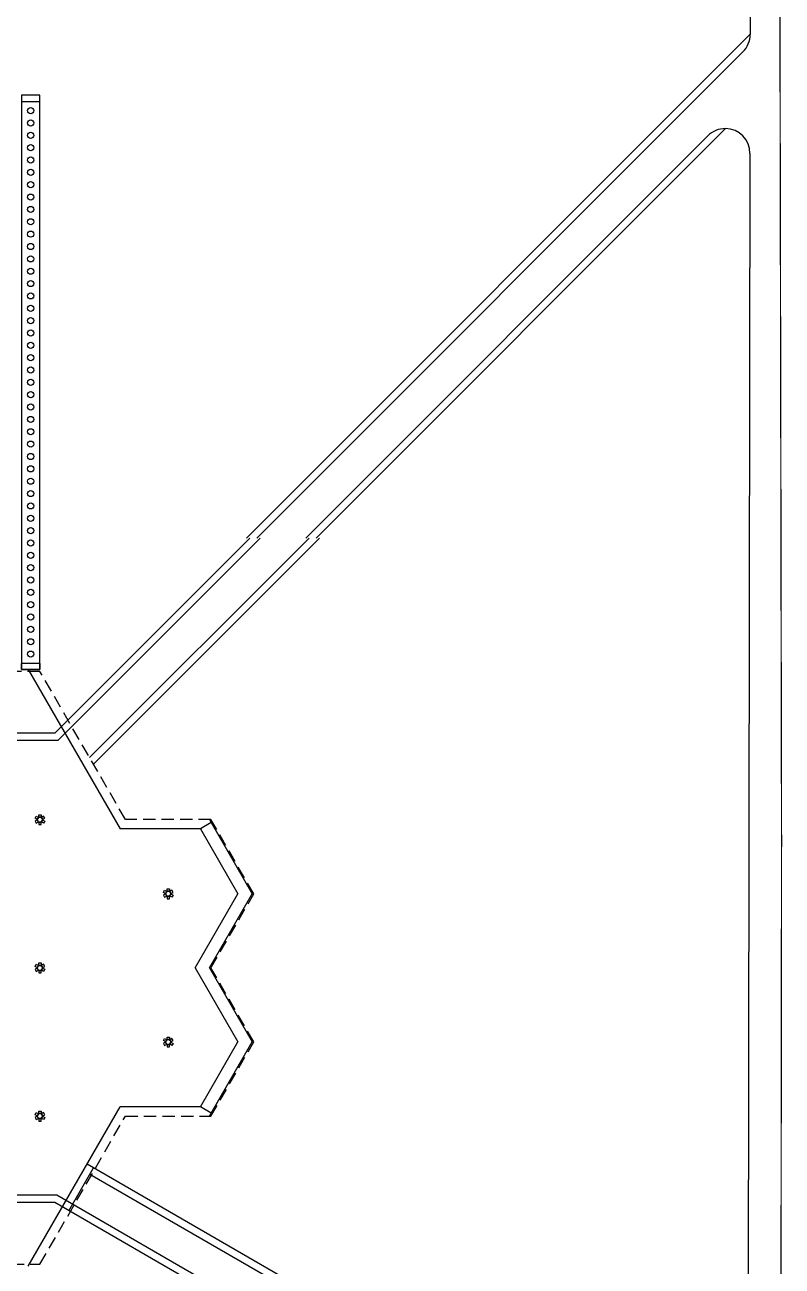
# Model space of a CAD drawing. Header units: millimetres. Extents: x 2801 to 3319, y 1187 to 1422.
# Drawn here: x 3171.6 to 3202.3, y 1283.6 to 1333.8 of the extents above; entities that cross this region are included whole.
import ezdxf

# ---------------------------------------------------------------- set-up
doc = ezdxf.new("R2010")
doc.units = ezdxf.units.MM
doc.linetypes.add('HIDDEN', pattern=[0.375, 0.25, -0.125])
for name, color, linetype in [('ar-banco-v', 1, 'Continuous'), ('AR-CALÇADA', 1, 'Continuous'), ('AR-ESTC', 3, 'Continuous'), ('AR-ESTC-V', 2, 'Continuous'), ('AR-ESTMA-C', 3, 'Continuous'), ('AR-ESTMA-V', 1, 'Continuous'), ('ar-podotactil', 1, 'Continuous'), ('AR-PROJ', 1, 'HIDDEN'), ('fred', 1, 'Continuous'), ('via', 1, 'Continuous')]:
    doc.layers.add(name, color=color, linetype=linetype)

# ---------------------------------------------------------------- blocks, each defined once
blk = doc.blocks.new('A$C16986822')
at = {"layer": 'AR-ESTC'}
for p, q in [((2.564, -20.25), (2.564, -20)), ((3.314, -20), (3.314, -20.25)), ((3.314, -20.25), (2.564, -20.25))]:
    blk.add_line(p, q, dxfattribs=at)
for points in [[(2.564, 2.75), (3.314, 2.75), (3.314, 3), (2.564, 3)], [(2.564, -20.25), (3.314, -20.25), (3.314, -20), (2.564, -20)]]:
    blk.add_lwpolyline(points, close=True, dxfattribs=at)
at = {"layer": 'AR-ESTC-V'}
for p, q in [((2.564, 2.75), (2.564, -20.25)), ((3.314, -20.25), (3.314, 2.75))]:
    blk.add_line(p, q, dxfattribs=at)
for centre in [(2.941, 2.375), (2.941, 1.875), (2.941, 1.375), (2.941, 0.875), (2.941, 0.375), (2.941, -0.125), (2.941, -0.625), (2.941, -1.125), (2.941, -1.625), (2.941, -2.125), (2.941, -2.625), (2.941, -3.125), (2.941, -3.625), (2.941, -4.125), (2.941, -4.625), (2.941, -5.125), (2.941, -5.625), (2.941, -6.125), (2.941, -6.625), (2.941, -7.125), (2.941, -7.625), (2.941, -8.125), (2.941, -8.625), (2.941, -9.125), (2.941, -9.625), (2.941, -10.125), (2.941, -10.625), (2.941, -11.125), (2.941, -11.625), (2.941, -12.125), (2.941, -12.625), (2.941, -13.125), (2.941, -13.625), (2.941, -14.125), (2.941, -14.625), (2.941, -15.125), (2.941, -15.625), (2.941, -16.125), (2.941, -16.625), (2.941, -17.125), (2.941, -17.625), (2.941, -18.125), (2.941, -18.625), (2.941, -19.125), (2.941, -19.625)]:
    blk.add_circle(centre, 0.125, dxfattribs=at)
blk = doc.blocks.new('Base Pilar')
at = {"layer": 'AR-ESTMA-C'}
for points in [[(-0.004, -0.007), (-0.054, -0.093), (-0.14, -0.043), (-0.09, 0.043)], [(0.108, 0), (0.008, 0), (0.008, 0.1), (0.108, 0.1)], [(0.119, -0.007), (0.169, -0.093), (0.256, -0.043), (0.206, 0.043)], [(-0.004, -0.193), (-0.054, -0.107), (-0.14, -0.157), (-0.09, -0.243)], [(0.108, -0.2), (0.008, -0.2), (0.008, -0.3), (0.108, -0.3)], [(0.119, -0.193), (0.169, -0.107), (0.256, -0.157), (0.206, -0.243)]]:
    blk.add_lwpolyline(points, close=True, dxfattribs=at)
for points in [[(0, 0), (0.115, 0), (0.173, -0.1), (0.115, -0.2), (0, -0.2), (-0.058, -0.1), (0, 0)], [(0, -0.2), (0.115, -0.2), (0.173, -0.1), (0.115, 0), (0, 0), (-0.058, -0.1), (0, -0.2)]]:
    blk.add_lwpolyline(points, dxfattribs=at)

msp = doc.modelspace()

# ---------------------------------------------------------------- linework, layer by layer
at = {"layer": 'ar-banco-v'}
for p, q in [((3179.156, 1301.553), (3178.723, 1301.303)), ((3178.723, 1301.303), (3180.241, 1298.675)), ((3178.509, 1295.675), (3180.241, 1298.675)), ((3178.509, 1295.675), (3180.241, 1292.675)), ((3179.086, 1295.675), (3180.818, 1292.675)), ((3178.723, 1290.047), (3180.241, 1292.675)), ((3179.156, 1289.797), (3178.723, 1290.047))]:
    msp.add_line(p, q, dxfattribs=at)
at = {"layer": 'AR-CALÇADA'}
for p, q in [((3179.156, 1301.553), (3180.818, 1298.675)), ((3179.086, 1295.675), (3180.818, 1298.675)), ((3179.086, 1295.675), (3180.818, 1292.675)), ((3179.156, 1289.797), (3180.818, 1292.675))]:
    msp.add_line(p, q, dxfattribs=at)
at = {"layer": 'ar-podotactil'}
for p, q in [((3201.043, 1370.195), (3200.985, 1333.461)), ((3200.985, 1333.472), (3180.587, 1313.075)), ((3200.692, 1332.755), (3181.011, 1313.075)), ((3199.987, 1329.646), (3183.415, 1313.075)), ((3199.27, 1329.354), (3182.991, 1313.075)), ((3200.977, 1328.645), (3200.893, 1275.391)), ((3180.721, 1313.075), (3172.821, 1305.175)), ((3181.146, 1313.075), (3172.946, 1304.875)), ((3183.125, 1313.075), (3174.237, 1304.187)), ((3183.55, 1313.075), (3174.392, 1303.918)), ((3172.821, 1305.175), (3114.567, 1305.175)), ((3172.946, 1304.875), (3167.989, 1304.875)), ((3190.504, 1278.275), (3174.133, 1287.727)), ((3189.904, 1278.275), (3174.243, 1287.317)), ((3172.902, 1286.475), (3167.989, 1286.475)), ((3187.104, 1278.275), (3172.902, 1286.475)), ((3172.821, 1286.175), (3114.567, 1286.175)), ((3186.504, 1278.275), (3172.821, 1286.175))]:
    msp.add_line(p, q, dxfattribs=at)
for centre, start, end in [((3199.985, 1333.462), 315, 359.9097), ((3199.977, 1328.647), 89.427, 135), ((3199.977, 1328.647), 359.9097, 89.427)]:
    msp.add_arc(centre, 1, start, end, dxfattribs=at)
at = {"layer": 'AR-PROJ', "ltscale": 2}
msp.add_lwpolyline([(3175.687, 1289.675), (3179.151, 1289.675), (3180.883, 1292.675), (3179.151, 1295.675), (3180.883, 1298.675), (3179.151, 1301.675), (3175.687, 1301.675), (3172.223, 1307.675), (3113.333, 1307.675), (3111.601, 1304.675), (3111.601, 1286.675), (3113.333, 1283.675), (3172.223, 1283.675)], close=True, dxfattribs=at)
at = {"layer": 'fred'}
for p, q in [((3171.751, 1307.75), (3175.473, 1301.303)), ((3179.086, 1301.675), (3180.818, 1298.675)), ((3178.723, 1301.303), (3175.473, 1301.303)), ((3179.086, 1295.675), (3180.818, 1298.675)), ((3179.086, 1289.675), (3180.818, 1292.675)), ((3171.751, 1283.6), (3175.473, 1290.047)), ((3178.723, 1290.047), (3175.473, 1290.047)), ((3173.393, 1285.845), (3174.393, 1287.577))]:
    msp.add_line(p, q, dxfattribs=at)
at = {"layer": 'via', "const_width": 0.05}
msp.add_lwpolyline([(3153.307, 1421.724), (3154.085, 1420.64), (3160.295, 1411.091), (3169.989, 1403.132), (3175.4, 1400.163), (3181.966, 1396.462), (3185.516, 1393.971), (3189.362, 1390.035), (3191.419, 1387.747), (3194.213, 1384.142), (3198.327, 1378.21), (3200.627, 1375.147), (3201.769, 1372.991), (3202.205, 1370.581), (3202.188, 1367.976), (3202.139, 1361.515), (3202.256, 1300.871), (3202.139, 1203.924), (3202.115, 1186.628)], dxfattribs=at)

# ---------------------------------------------------------------- block references
at = {"layer": 'AR-ESTC'}
msp.add_blockref('A$C16986822', (3168.909, 1328), dxfattribs=at)
at = {"layer": 'AR-ESTMA-V', "ltscale": 10}
for p in [(3172.165, 1301.775), (3177.362, 1298.775), (3172.165, 1295.775), (3177.362, 1292.775), (3172.165, 1289.775)]:
    msp.add_blockref('Base Pilar', p, dxfattribs=at)

doc.saveas('drawing.dxf')
